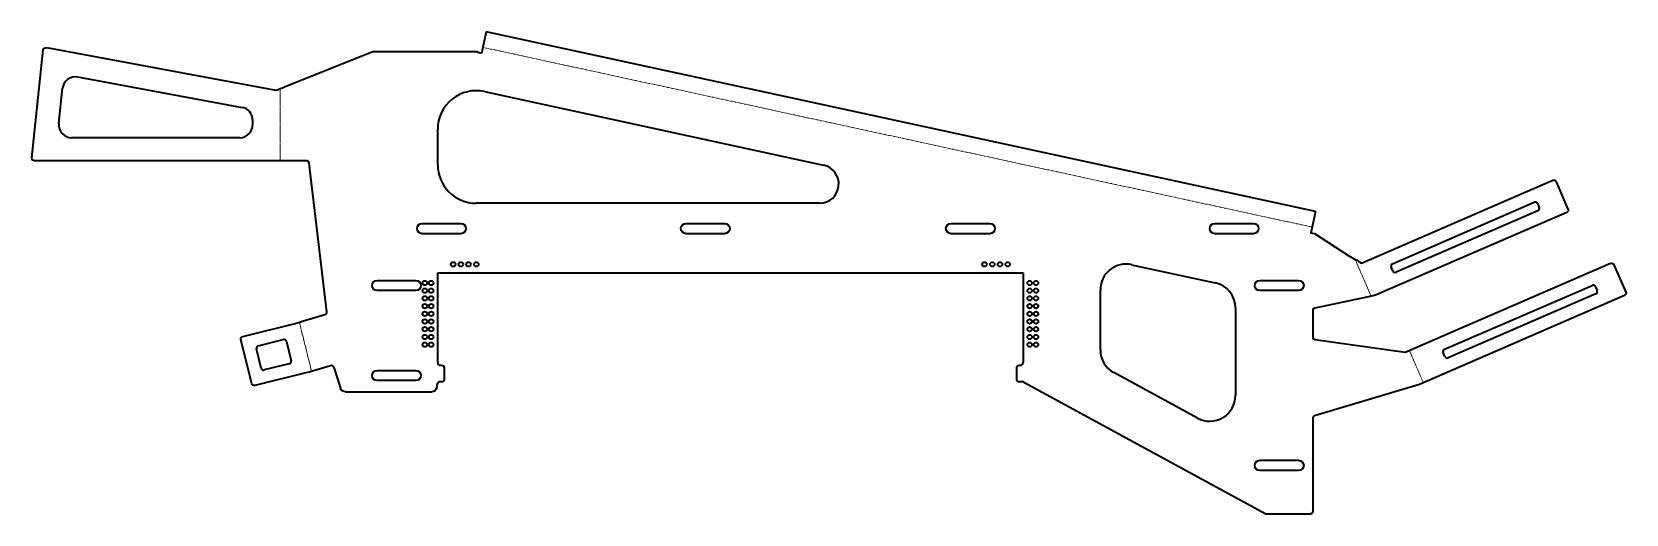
# Model space of a CAD drawing. Header units: inches. Extents: x 0 to 1239, y 0 to 375.
import ezdxf

# ---------------------------------------------------------------- set-up
doc = ezdxf.new("R2010")
doc.units = ezdxf.units.IN
doc.header["$MEASUREMENT"] = 0
doc.linetypes.add('Chain', pattern=[13.68, 9.12, -1.14, 2.28, -1.14])
doc.layers.add('SIMUMAK Bend Centerline (ISO)', color=7, linetype='Chain', lineweight=9)
doc.layers.add('SIMUMAK Visible (ISO)', color=7, linetype='Continuous', lineweight=35)

# ---------------------------------------------------------------- blocks, each defined once
blk = doc.blocks.new('SLP-SMT-02-CENF02_Sheet_2_SLP-SMT-02-CENF02 (Desplegada)')
at = {"layer": 'SIMUMAK Bend Centerline (ISO)', "ltscale": 0.263158}
for p, q in [((-266.2, 172.2), (378.2, 32.4)), ((-423.7, 140.2), (-423.7, 83.9)), ((424.1, -21.4), (411.7, 7.2)), ((-408.8, -41.6), (-399.3, -79.9)), ((464.7, -88.6), (453.8, -63.6))]:
    blk.add_line(p, q, dxfattribs=at)
at = {"layer": 'SIMUMAK Visible (ISO)'}
for p, q in [((-263.6, 184.3), (-267.2, 167.4)), ((380.9, 44.5), (-263.6, 184.3)), ((-616.6, 86.2), (-607.8, 170.2)), ((-605.4, 172), (-427.1, 138.9)), ((-420.3, 141.4), (-352.5, 168.8)), ((-351.7, 168.9), (-270, 168.9)), ((-270.2, 168.1), (-270, 168.9)), ((-267.2, 167.4), (-270.2, 168.1)), ((-581.1, 149.2), (-453.2, 125.5)), ((-595.7, 113), (-592.8, 140.4)), ((-264.9, 137.8), (-1.4, 80.6)), ((-445.1, 115.7), (-445.1, 111.9)), ((-455.1, 101.9), (-585.8, 101.9)), ((-301.3, 80.9), (-301.3, 108.5)), ((-403.1, 83.9), (-614.6, 83.9)), ((-387.5, -33.6), (-401.1, 82.2)), ((416.6, 4.3), (565.2, 68.8)), ((567.9, 67.7), (577.1, 46.4)), ((-4.6, 50.9), (-271.3, 50.9)), ((440.8, 3.9), (550.9, 51.7)), ((553.5, 50.6), (554.8, 47.6)), ((380.9, 44.5), (377.2, 27.7)), ((576.1, 43.8), (427.4, -20.7)), ((553.7, 45), (443.6, -2.7)), ((-313.3, 35.2), (-283.3, 35.2)), ((-283.3, 27.2), (-313.3, 27.2)), ((-108.3, 35.2), (-78.3, 35.2)), ((-78.3, 27.2), (-108.3, 27.2)), ((97.7, 35.2), (127.7, 35.2)), ((127.7, 27.2), (97.7, 27.2)), ((302.7, 35.2), (332.7, 35.2)), ((332.7, 27.2), (302.7, 27.2)), ((380.1, 27), (377.2, 27.7)), ((380.2, 27.5), (380.1, 27)), ((380.2, 27.5), (406.7, 10.1)), ((238, 3.1), (303, -11)), ((441, -1.7), (439.7, 1.3)), ((450.7, -65), (610.2, 4.2)), ((612.8, 3.1), (622, -18.2)), ((-348.3, -9.1), (-318.3, -9.1)), ((-301.3, -3.1), (153.7, -3.1)), ((-301.3, -73.1), (-301.3, -3.1)), ((153.7, -3.1), (153.7, -73.1)), ((337.7, -9.1), (367.7, -9.1)), ((-318.3, -17.1), (-348.3, -17.1)), ((213.7, -63.3), (213.7, -16.4)), ((367.7, -17.1), (337.7, -17.1)), ((420.7, -22.2), (380.3, -30.6)), ((621, -20.8), (461.6, -90)), ((481.1, -62.7), (595.8, -13)), ((598.7, -19.6), (484, -69.3)), ((598.4, -14), (599.7, -17)), ((-405.5, -40.7), (-388.9, -35.7)), ((318.7, -30.5), (318.7, -98.7)), ((378.7, -32.6), (378.7, -53.2)), ((-452.8, -52.7), (-412, -42.6)), ((-445.8, -89.5), (-454.3, -55.1)), ((-440.7, -60), (-421.3, -55.2)), ((-418.9, -56.6), (-415.2, -71.6)), ((380.4, -55.2), (450.7, -65)), ((-438.5, -77.4), (-442.2, -62.4)), ((-416.6, -74.1), (-436.1, -78.8)), ((481.4, -68.3), (480.1, -65.3)), ((-402.6, -80.9), (-443.4, -90.9)), ((-384.5, -75.5), (-396.1, -79)), ((-382.1, -76.8), (-376.8, -93)), ((-348.3, -79.1), (-318.3, -79.1)), ((-299.3, -75.1), (-298.3, -75.1)), ((-296.3, -77.1), (-296.3, -86.1)), ((148.7, -86.1), (148.7, -77.1)), ((150.7, -75.1), (151.7, -75.1)), ((289.2, -116.3), (224.2, -80.9)), ((-373, -95.8), (-305.9, -95.8)), ((-318.3, -87.1), (-348.3, -87.1)), ((-301.9, -92.4), (-301.5, -89.7)), ((-298.3, -88.1), (-299.6, -88.1)), ((153.2, -88.1), (150.7, -88.1)), ((154.2, -88.3), (342.3, -190.7)), ((461.6, -90), (380.1, -114.5)), ((378.7, -116.4), (378.7, -189)), ((337.7, -149.1), (367.7, -149.1)), ((367.7, -157.1), (337.7, -157.1)), ((376.7, -191), (343.2, -191))]:
    blk.add_line(p, q, dxfattribs=at)
for centre in [(-289.3, 3.4), (-283.3, 3.4), (-277.3, 3.4), (-271.3, 3.4), (123.7, 3.4), (129.7, 3.4), (135.7, 3.4), (141.7, 3.4), (-311.3, -11.1), (-306.3, -11.1), (158.7, -11.1), (163.7, -11.1), (-311.3, -17.1), (-311.3, -23.1), (-306.3, -17.1), (-306.3, -23.1), (158.7, -17.1), (158.7, -23.1), (163.7, -17.1), (163.7, -23.1), (-311.3, -29.1), (-311.3, -35.1), (-306.3, -29.1), (-306.3, -35.1), (158.7, -29.1), (158.7, -35.1), (163.7, -29.1), (163.7, -35.1), (-311.3, -41.1), (-311.3, -47.1), (-306.3, -41.1), (-306.3, -47.1), (158.7, -41.1), (158.7, -47.1), (163.7, -41.1), (163.7, -47.1), (-311.3, -53.1), (-311.3, -59.1), (-306.3, -53.1), (-306.3, -59.1), (158.7, -53.1), (158.7, -59.1), (163.7, -53.1), (163.7, -59.1)]:
    blk.add_circle(centre, 1.75, dxfattribs=at)
at = {"layer": 'SIMUMAK Visible (ISO)', "extrusion": (0, 0, -1)}
for centre, radius, start, end in [((605.8, 170), 2, 6, 100.5), ((351.7, 166.9), 2, 67.9757, 90), ((614.6, 85.9), 2, 270, 6), ((-566, 67), 2, 66.5623, 156.5623), ((-575.3, 45.6), 2, 156.5623, 246.5623), ((313.3, 31.2), 4, 270, 90), ((283.3, 31.2), 4, 90, 270), ((108.3, 31.2), 4, 270, 90), ((78.3, 31.2), 4, 90, 270), ((-97.7, 31.2), 4, 270, 90), ((-127.7, 31.2), 4, 90, 270), ((-302.7, 31.2), 4, 270, 90), ((-332.7, 31.2), 4, 90, 270), ((-611, 2.3), 2, 66.5623, 156.5623), ((348.3, -13.1), 4, 270, 90), ((318.3, -13.1), 4, 90, 270), ((-337.7, -13.1), 4, 270, 90), ((-367.7, -13.1), 4, 90, 270), ((-620.2, -19), 2, 156.5623, 246.5623), ((452.3, -54.6), 2, 346.1487, 76.1487), ((348.3, -83.1), 4, 270, 90), ((318.3, -83.1), 4, 90, 270), ((298.3, -77.1), 2, 90, 180), ((298.3, -86.1), 2, 180, 270), ((-150.7, -77.1), 2, 360, 90), ((-150.7, -86.1), 2, 270, 0), ((443.9, -89), 2, 256.1487, 346.1487), ((373, -91.8), 4, 270, 342.0624), ((305.9, -91.8), 4, 188.779, 270), ((-337.7, -153.1), 4, 270, 90), ((-367.7, -153.1), 4, 90, 270), ((-343.2, -189), 2, 270, 298.568), ((-376.7, -189), 2, 180, 270)]:
    blk.add_arc(centre, radius, start, end, dxfattribs=at)
at = {"layer": 'SIMUMAK Visible (ISO)'}
for centre, radius, start, end in [((-582.9, 139.3), 10, 79.5, 174), ((-271.3, 108.5), 30, 77.7612, 180), ((-455.1, 115.7), 10, 0, 79.5), ((-585.8, 111.9), 10, 174, 270), ((-455.1, 111.9), 10, 270, 0), ((-403.1, 81.9), 2, 6.6793, 90), ((-271.3, 80.9), 30, 180, 270), ((-4.6, 65.9), 15, 270, 77.7612), ((551.7, 49.8), 2, 23.4377, 113.4377), ((552.9, 46.8), 2, 293.4377, 23.4377), ((233.7, -16.4), 20, 77.7612, 180), ((441.6, 2.1), 2, 113.4377, 203.4377), ((298.7, -30.5), 20, 360, 77.7612), ((442.8, -0.9), 2, 203.4377, 293.4377), ((596.6, -14.8), 2, 23.4377, 113.4377), ((597.9, -17.8), 2, 293.4377, 23.4377), ((-389.5, -33.8), 2, 286.6793, 6.6793), ((380.7, -32.6), 2, 101.7683, 180), ((-440.2, -61.9), 2, 103.8513, 193.8513), ((-420.8, -57.1), 2, 13.8513, 103.8513), ((380.7, -53.2), 2, 180, 262.0928), ((-417.1, -72.1), 2, 283.8513, 13.8513), ((-299.3, -73.1), 2, 180, 270), ((151.7, -73.1), 2, 270, 360), ((233.7, -63.3), 20, 180, 241.432), ((481.9, -64.5), 2, 113.4377, 203.4377), ((483.2, -67.5), 2, 203.4377, 293.4377), ((-436.5, -76.9), 2, 193.8513, 283.8513), ((-384, -77.4), 2, 17.9376, 106.6793), ((-299.6, -90.1), 2, 90, 171.221), ((153.2, -90.1), 2, 61.432, 90), ((298.7, -98.7), 20, 241.432, 360), ((380.7, -116.4), 2, 106.7935, 180)]:
    blk.add_arc(centre, radius, start, end, dxfattribs=at)
for points in [[(-427.1, 138.9), (-424.8, 139.8), (-422.5, 140.6), (-420.3, 141.4)], [(406.7, 10.1), (410, 8.2), (413.3, 6.3), (416.6, 4.3)], [(427.4, -20.7), (425.2, -21.2), (423, -21.7), (420.7, -22.2)], [(-412, -42.6), (-409.9, -42), (-407.7, -41.3), (-405.5, -40.7)], [(-396.1, -79), (-398.2, -79.6), (-400.4, -80.3), (-402.6, -80.9)]]:
    blk.add_open_spline(points, degree=3, dxfattribs=at)

msp = doc.modelspace()

# ---------------------------------------------------------------- block references
msp.add_blockref('SLP-SMT-02-CENF02_Sheet_2_SLP-SMT-02-CENF02 (Desplegada)', (616.6, 191))

doc.saveas('drawing.dxf')
